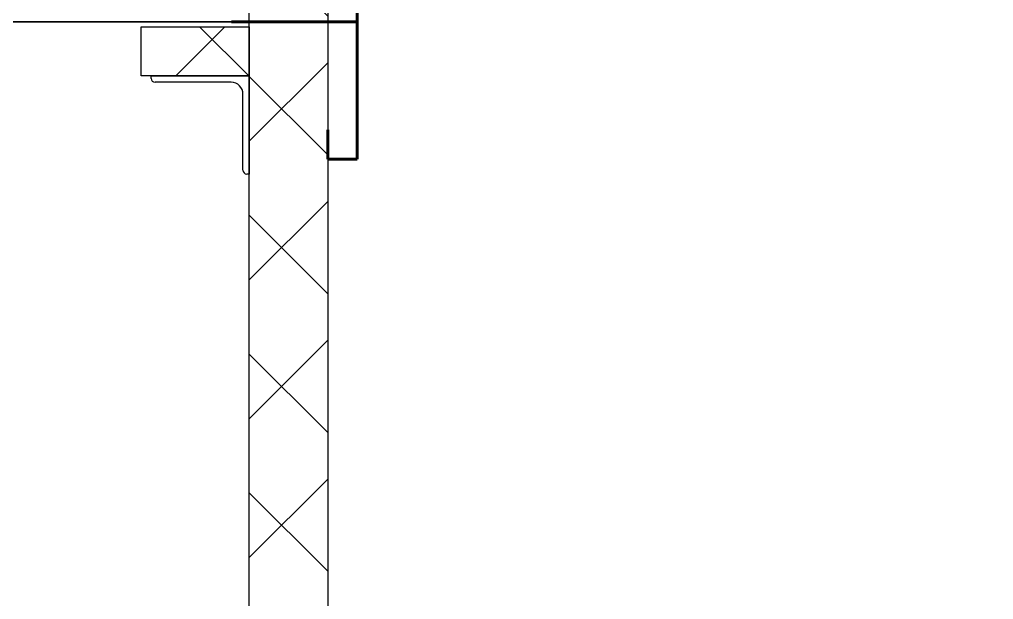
# Model space of a CAD drawing. Header units: millimetres. Extents: x 0 to 1680, y 0 to 594.
# Drawn here: x 738.54 to 758.38, y 468 to 479.83 of the extents above; entities that cross this region are included whole.
import ezdxf

# ---------------------------------------------------------------- set-up
doc = ezdxf.new("R2010")
doc.units = ezdxf.units.MM
for name, pattern in [('K5LT_AUXILIARY', [0]), ('K5LT_BASIC', [0]), ('K5LT_REINFORCED', [0])]:
    doc.linetypes.add(name, pattern=pattern)
doc.layers.add('Системный слой', color=7, linetype='Continuous')
pattern_1 = [(45, (0, 0), (-1.4142136, 1.4142136), []), (135, (0, 0), (-1.4142136, -1.4142136), [])]

# ---------------------------------------------------------------- blocks, each defined once
blk = doc.blocks.new('U381')
at = {"layer": 'Системный слой'}
h = blk.add_hatch(dxfattribs=at)
h.set_pattern_fill('', angle=45, style=0, pattern_type=0)
h.set_pattern_definition(pattern_1)
h.paths.add_polyline_path([(744.818, 479.777), (744.818, 495.377), (743.218, 495.377), (743.218, 479.777)])
at = {"layer": 'Системный слой', "color": 150, "linetype": 'K5LT_BASIC', "lineweight": 25, "true_color": 0x0080ff}
for p, q in [((743.218, 495.377), (744.818, 495.377)), ((743.218, 480.877), (743.218, 495.377)), ((744.818, 495.377), (744.818, 479.777)), ((743.218, 479.877), (743.218, 480.877)), ((743.218, 479.777), (743.218, 479.877)), ((744.818, 479.777), (743.218, 479.777))]:
    blk.add_line(p, q, dxfattribs=at)
blk = doc.blocks.new('U505')
at = {"layer": 'Системный слой'}
h = blk.add_hatch(dxfattribs=at)
h.set_pattern_fill('', angle=45, style=0, pattern_type=0)
h.set_pattern_definition(pattern_1)
h.paths.add_polyline_path([(744.818, 431.977), (744.818, 479.777), (743.218, 479.777), (743.218, 431.977)])
at = {"layer": 'Системный слой', "color": 150, "linetype": 'K5LT_BASIC', "lineweight": 25, "true_color": 0x0080ff}
for p, q in [((743.218, 479.777), (744.818, 479.777)), ((743.218, 479.677), (743.218, 479.777)), ((743.218, 478.677), (743.218, 479.677)), ((744.818, 479.777), (744.818, 431.977)), ((743.218, 431.977), (743.218, 478.677))]:
    blk.add_line(p, q, dxfattribs=at)
blk = doc.blocks.new('U506')
at = {"layer": 'Системный слой'}
h = blk.add_hatch(dxfattribs=at)
h.set_pattern_fill('', angle=45, style=0, pattern_type=0)
h.set_pattern_definition(pattern_1)
h.paths.add_polyline_path([(743.218, 478.677), (743.218, 479.677), (741.018, 479.677), (741.018, 478.677)])
at = {"layer": 'Системный слой', "color": 150, "linetype": 'K5LT_BASIC', "lineweight": 25, "true_color": 0x0080ff}
for p, q in [((741.018, 478.677), (741.018, 479.677)), ((741.018, 479.677), (743.218, 479.677)), ((743.218, 479.677), (743.218, 478.677)), ((743.218, 478.677), (741.018, 478.677))]:
    blk.add_line(p, q, dxfattribs=at)
blk = doc.blocks.new('U1165')
at = {"layer": 'Системный слой', "color": 150, "linetype": 'K5LT_BASIC', "lineweight": 25, "true_color": 0x0080ff}
for p, q in [((741.218, 478.627), (741.218, 478.677)), ((741.218, 478.677), (743.218, 478.677)), ((743.218, 478.677), (743.218, 476.677)), ((742.848, 478.547), (741.298, 478.547)), ((743.088, 476.757), (743.088, 478.307)), ((743.218, 476.677), (743.168, 476.677))]:
    blk.add_line(p, q, dxfattribs=at)
for centre, radius, start, end in [((741.298, 478.627), 0.08, 180, 270), ((742.848, 478.307), 0.24, 0, 90), ((743.168, 476.757), 0.08, 180, 270)]:
    blk.add_arc(centre, radius, start, end, dxfattribs=at)
blk = doc.blocks.new('U1178')
at = {"layer": 'Системный слой', "color": 134, "linetype": 'K5LT_REINFORCED', "lineweight": 60, "true_color": 0x009696}
for p, q in [((745.418, 479.777), (742.858, 479.777)), ((745.418, 479.777), (745.418, 476.977)), ((744.818, 476.977), (744.818, 477.577)), ((745.418, 476.977), (744.818, 476.977))]:
    blk.add_line(p, q, dxfattribs=at)
blk = doc.blocks.new('U1177')
at = {"layer": 'Системный слой', "color": 232, "linetype": 'K5LT_AUXILIARY', "lineweight": 13, "true_color": 0xc52b79}
blk.add_line((744.818, 477.577), (744.818, 479.777), dxfattribs=at)
at = {"layer": 'Системный слой'}
blk.add_blockref('U1178', (0, 0), dxfattribs=at)
blk = doc.blocks.new('U1176')
at = {"layer": 'Системный слой'}
blk.add_blockref('U1177', (0, 0), dxfattribs=at)
blk = doc.blocks.new('U1163')
at = {"layer": 'Системный слой'}
for name in ['U1176', 'U1165']:
    blk.add_blockref(name, (0, 0), dxfattribs=at)
blk = doc.blocks.new('U1538')
at = {"layer": 'Системный слой', "color": 134, "linetype": 'K5LT_REINFORCED', "lineweight": 60, "true_color": 0x009696}
for p, q in [((745.418, 482.577), (744.818, 482.577)), ((744.818, 482.577), (744.818, 481.977)), ((745.418, 479.777), (745.418, 482.577)), ((745.418, 479.777), (742.858, 479.777))]:
    blk.add_line(p, q, dxfattribs=at)
blk = doc.blocks.new('U1537')
at = {"layer": 'Системный слой', "color": 232, "linetype": 'K5LT_AUXILIARY', "lineweight": 13, "true_color": 0xc52b79}
blk.add_line((744.818, 481.977), (744.818, 479.777), dxfattribs=at)
at = {"layer": 'Системный слой'}
blk.add_blockref('U1538', (0, 0), dxfattribs=at)
blk = doc.blocks.new('U1536')
at = {"layer": 'Системный слой'}
blk.add_blockref('U1537', (0, 0), dxfattribs=at)

msp = doc.modelspace()

# ---------------------------------------------------------------- linework, layer by layer
at = {"layer": 'Системный слой', "color": 150, "linetype": 'K5LT_BASIC', "lineweight": 25, "true_color": 0x0080ff}
for p, q in [((639.41796, 479.77733), (745.41796, 479.77733)), ((743.21796, 479.77733), (725.21796, 479.77733))]:
    msp.add_line(p, q, dxfattribs=at)

# ---------------------------------------------------------------- block references
at = {"layer": 'Системный слой'}
for name in ['U381', 'U1536', 'U1163', 'U506', 'U505']:
    msp.add_blockref(name, (0, 0), dxfattribs=at)

doc.saveas('drawing.dxf')
